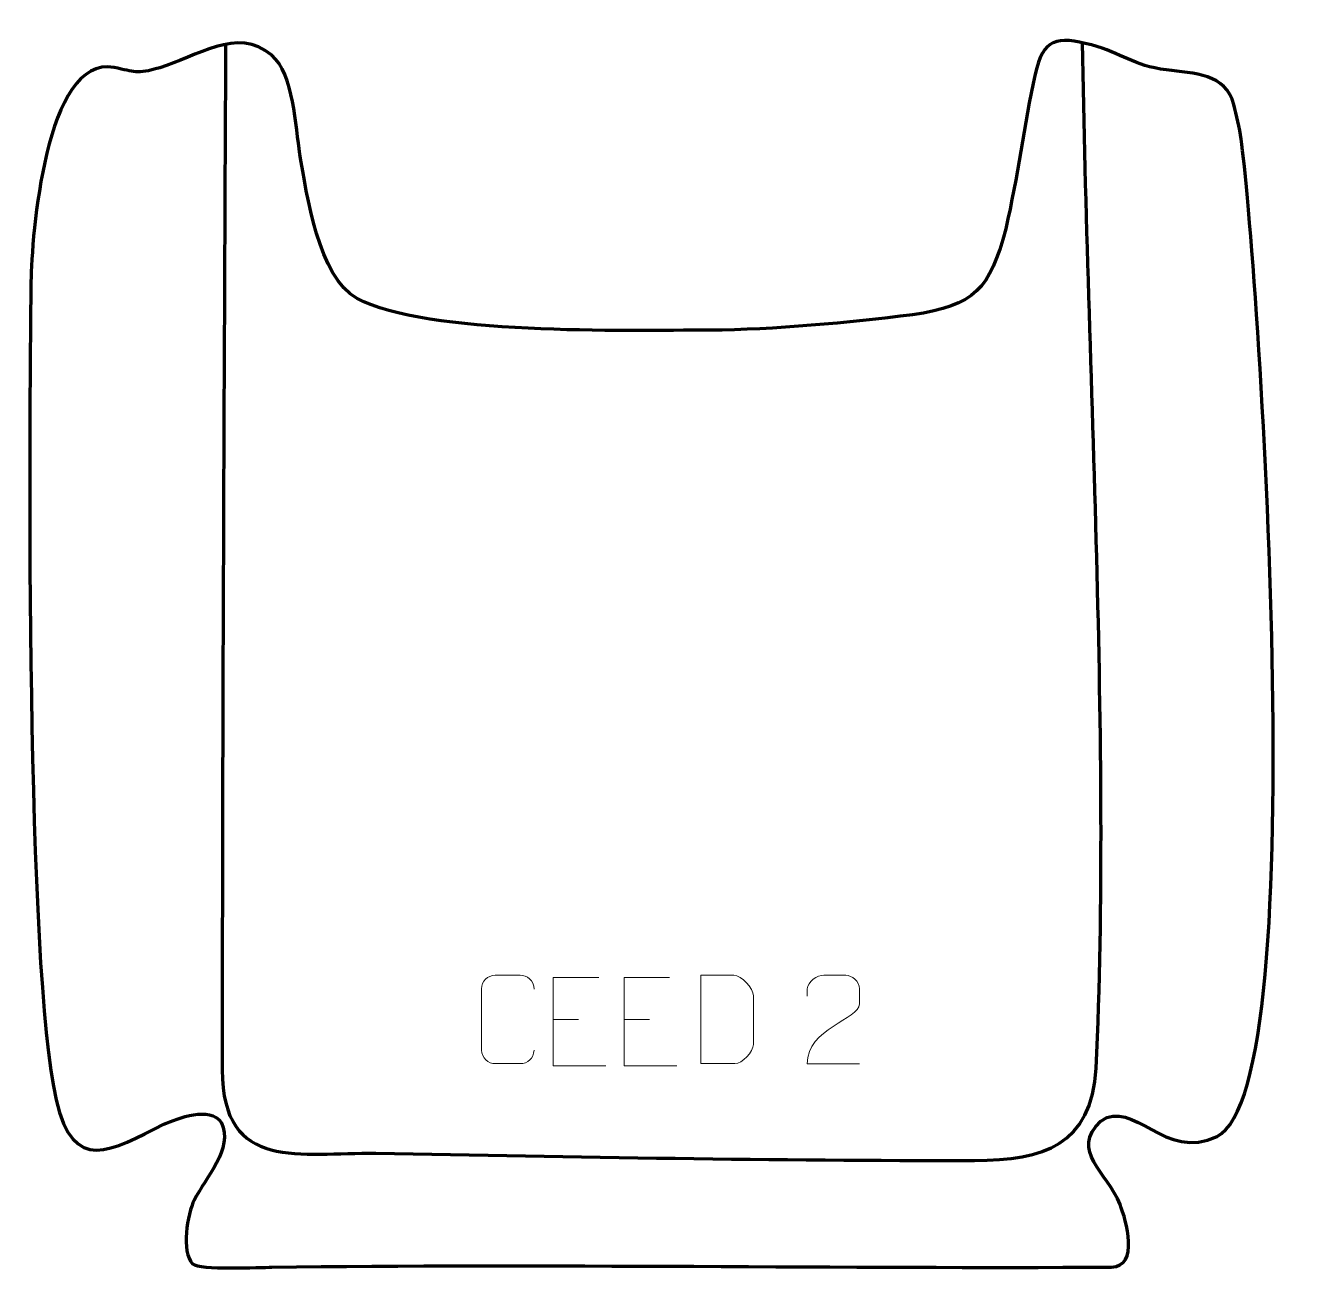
# Model space of a CAD drawing. Header units: millimetres. Extents: x -404 to -39, y 338 to 689.
import ezdxf

# ---------------------------------------------------------------- set-up
doc = ezdxf.new("R2010")
doc.units = ezdxf.units.MM
doc.header["$MEASUREMENT"] = 0
doc.layers.add('layer 2', color=7, linetype='Continuous')
doc.layers.add('layer 3', color=7, linetype='Continuous')

msp = doc.modelspace()

# ---------------------------------------------------------------- linework, layer by layer
at = {"layer": 'layer 2', "color": 140, "lineweight": 158}
msp.add_open_spline([(-347.2583, 683.6528), (-347.6741, 587.1338), (-348.1992, 490.6178), (-348.2013, 394.0973), (-348.2013, 394.0973), (-348.2019, 364.9546), (-325.894, 370.8797), (-304.7991, 370.5198), (-304.7991, 370.5198), (-248.6064, 369.5325), (-191.9587, 368.4269), (-135.7818, 368.5007), (-135.7818, 368.5007), (-116.151, 368.5323), (-102.8879, 372.6928), (-101.3887, 394.5981), (-101.3887, 394.5981), (-97.2582, 486.6919), (-103.8715, 590.8246), (-105.2343, 684.0648)], degree=3, knots=[0, 0, 0, 0, 0.16666667, 0.16666667, 0.16666667, 0.16666667, 0.33333333, 0.33333333, 0.33333333, 0.33333333, 0.5, 0.5, 0.5, 0.5, 0.66666667, 0.66666667, 0.66666667, 0.66666667, 1, 1, 1, 1], dxfattribs=at)
at = {"layer": 'layer 3', "color": 242, "lineweight": 158}
msp.add_open_spline([(-210.4438, 602.9329), (-192.2016, 603.0245), (-171.4972, 605.0769), (-153.3136, 607.2536), (-153.3136, 607.2536), (-135.6204, 609.8719), (-131.4319, 614.5014), (-126.9704, 631.5809), (-126.9704, 631.5809), (-123.4854, 646.2013), (-121.8802, 660.8344), (-118.6547, 675.2492), (-118.6547, 675.2492), (-116.4021, 685.3164), (-112.5214, 686.0552), (-102.7672, 683.4541), (-102.7672, 683.4541), (-94.0344, 681.1253), (-91.2195, 677.6374), (-81.5594, 676.4172), (-81.5594, 676.4172), (-73.8065, 675.4378), (-64.7436, 675.3481), (-62.5166, 666.6145), (-62.5166, 666.6145), (-61.7359, 663.553), (-60.9419, 660.1248), (-60.4844, 656.9033), (-60.4844, 656.9033), (-56.2854, 627.3377), (-39.0106, 389.2132), (-67.2872, 375.2739), (-67.2872, 375.2739), (-81.9789, 368.0314), (-90.9841, 386.2151), (-100.0935, 379.6268), (-100.0935, 379.6268), (-108.9194, 371.1851), (-98.291, 365.1995), (-94.6748, 356.0884), (-94.6748, 356.0884), (-92.8888, 351.5885), (-89.1782, 338.4422), (-97.1765, 338.3935), (-97.1765, 338.3935), (-168.536, 337.9584), (-260.9734, 339.408), (-334.1821, 338.3504), (-334.1821, 338.3504), (-337.349, 338.3047), (-354.7081, 337.5205), (-356.5791, 339.3343), (-356.5791, 339.3343), (-359.859, 342.5141), (-358.0165, 353.5734), (-356.1024, 357.324), (-356.1024, 357.324), (-352.9415, 363.518), (-344.9606, 371.852), (-348.4386, 379.1494), (-348.4386, 379.1494), (-351.5634, 384.0323), (-360.7695, 380.3944), (-364.6905, 378.7174), (-364.6905, 378.7174), (-379.659, 371.2466), (-390.2364, 364.4745), (-395.1009, 385.6436), (-395.1009, 385.6436), (-403.6563, 422.8745), (-402.8062, 575.8422), (-402.2154, 616.6444), (-402.2154, 616.6444), (-402.0364, 629.0066), (-398.2002, 680.8942), (-378.7268, 677.078), (-378.7268, 677.078), (-372.7803, 675.9126), (-372.6688, 675.0387), (-365.8318, 677.0313), (-365.8318, 677.0313), (-355.5896, 680.0161), (-343.9478, 688.864), (-334.207, 680.5831), (-334.207, 680.5831), (-328.0889, 675.3819), (-327.4437, 660.2586), (-326.2376, 652.5735), (-326.2376, 652.5735), (-324.3621, 641.4047), (-320.9321, 617.6379), (-310.1402, 611.9181), (-310.1402, 611.9181), (-290.3635, 601.4364), (-234.3813, 602.8756), (-210.4438, 602.9329)], degree=3, knots=[0, 0, 0, 0, 0.04, 0.04, 0.04, 0.04, 0.08, 0.08, 0.08, 0.08, 0.12, 0.12, 0.12, 0.12, 0.16, 0.16, 0.16, 0.16, 0.2, 0.2, 0.2, 0.2, 0.24, 0.24, 0.24, 0.24, 0.28, 0.28, 0.28, 0.28, 0.32, 0.32, 0.32, 0.32, 0.36, 0.36, 0.36, 0.36, 0.4, 0.4, 0.4, 0.4, 0.44, 0.44, 0.44, 0.44, 0.48, 0.48, 0.48, 0.48, 0.52, 0.52, 0.52, 0.52, 0.56, 0.56, 0.56, 0.56, 0.6, 0.6, 0.6, 0.6, 0.64, 0.64, 0.64, 0.64, 0.68, 0.68, 0.68, 0.68, 0.72, 0.72, 0.72, 0.72, 0.76, 0.76, 0.76, 0.76, 0.8, 0.8, 0.8, 0.8, 0.84, 0.84, 0.84, 0.84, 0.88, 0.88, 0.88, 0.88, 0.92, 0.92, 0.92, 0.92, 1, 1, 1, 1], dxfattribs=at)
at = {"layer": 'layer 3', "color": 250, "lineweight": 9}
for points, knots in [([(-260.1394, 399.6437), (-260.2792, 397.3203), (-261.9564, 395.8407), (-264.1041, 395.8299), (-264.1041, 395.8299), (-266.436, 395.8303), (-268.7679, 395.8303), (-271.0994, 395.8299), (-271.0994, 395.8299), (-273.0244, 395.7245), (-274.9965, 397.609), (-274.9853, 399.6263), (-274.9853, 399.6263), (-274.9849, 405.3964), (-274.9849, 411.1661), (-274.9853, 416.9354), (-274.9853, 416.9354), (-274.9811, 419.0735), (-273.2344, 420.7927), (-271.082, 420.7792), (-271.082, 420.7792), (-268.7563, 420.7792), (-266.4302, 420.7792), (-264.1041, 420.7792), (-264.1041, 420.7792), (-262.1575, 420.8147), (-260.1661, 419.3232), (-260.1394, 416.8856)], [0, 0, 0, 0, 0.125, 0.125, 0.125, 0.125, 0.25, 0.25, 0.25, 0.25, 0.375, 0.375, 0.375, 0.375, 0.5, 0.5, 0.5, 0.5, 0.625, 0.625, 0.625, 0.625, 0.75, 0.75, 0.75, 0.75, 1, 1, 1, 1]), ([(-241.8566, 420.1824), (-241.8566, 420.1824), (-254.7305, 420.1824), (-254.7305, 420.1824), (-254.7305, 420.1824), (-254.7305, 420.1824), (-254.7305, 395.2288), (-254.7305, 395.2288), (-254.7305, 395.2288), (-254.7305, 395.2288), (-239.8647, 395.2288), (-239.8647, 395.2288)], [0, 0, 0, 0, 0.25, 0.25, 0.25, 0.25, 0.5, 0.5, 0.5, 0.5, 1, 1, 1, 1]), ([(-221.8566, 420.1824), (-221.8566, 420.1824), (-234.7305, 420.1824), (-234.7305, 420.1824), (-234.7305, 420.1824), (-234.7305, 420.1824), (-234.7305, 395.2288), (-234.7305, 395.2288), (-234.7305, 395.2288), (-234.7305, 395.2288), (-219.8647, 395.2288), (-219.8647, 395.2288)], [0, 0, 0, 0, 0.25, 0.25, 0.25, 0.25, 0.5, 0.5, 0.5, 0.5, 1, 1, 1, 1]), ([(-213.0353, 395.8558), (-210.7035, 395.8562), (-205.7533, 395.8322), (-203.4218, 395.8319), (-203.4218, 395.8319), (-201.4968, 395.7265), (-198.1782, 399.2681), (-198.1894, 401.2854), (-198.1894, 401.2854), (-198.1898, 407.0555), (-198.1898, 409.2252), (-198.1894, 414.9945), (-198.1894, 414.9945), (-198.1937, 417.1326), (-201.5682, 420.7927), (-203.7206, 420.7792), (-203.7206, 420.7792), (-206.0463, 420.7792), (-210.7706, 420.7792), (-213.0967, 420.7792), (-213.0967, 420.7792), (-213.0963, 415.0323), (-213.035, 401.6031), (-213.0353, 395.8558)], [0, 0, 0, 0, 0.14285714, 0.14285714, 0.14285714, 0.14285714, 0.28571429, 0.28571429, 0.28571429, 0.28571429, 0.42857143, 0.42857143, 0.42857143, 0.42857143, 0.57142857, 0.57142857, 0.57142857, 0.57142857, 0.71428571, 0.71428571, 0.71428571, 0.71428571, 1, 1, 1, 1]), ([(-168.2716, 395.8173), (-173.186, 395.8176), (-178.1004, 395.8176), (-183.0145, 395.8173), (-183.0145, 395.8173), (-183.0145, 405.7496), (-168.3635, 408.3908), (-168.2716, 412.7011), (-168.2716, 412.7011), (-168.2719, 414.1252), (-168.2719, 415.5489), (-168.2716, 416.9722), (-168.2716, 416.9722), (-168.2885, 419.0493), (-170.4113, 420.7741), (-172.0823, 420.7914), (-172.0823, 420.7914), (-174.1555, 420.791), (-176.2284, 420.791), (-178.3008, 420.7914), (-178.3008, 420.7914), (-180.1229, 420.8079), (-182.9476, 419.0158), (-183.0145, 416.9222), (-183.0145, 416.9222), (-183.0145, 416.9222), (-183.0145, 414.8674), (-183.0145, 414.8674)], [0, 0, 0, 0, 0.125, 0.125, 0.125, 0.125, 0.25, 0.25, 0.25, 0.25, 0.375, 0.375, 0.375, 0.375, 0.5, 0.5, 0.5, 0.5, 0.625, 0.625, 0.625, 0.625, 0.75, 0.75, 0.75, 0.75, 1, 1, 1, 1])]:
    msp.add_open_spline(points, degree=3, knots=knots, dxfattribs=at)
for points in [[(-254.7305, 408.3027), (-254.7305, 408.3027), (-247.5624, 408.3027), (-247.5624, 408.3027)], [(-234.7305, 408.3027), (-234.7305, 408.3027), (-227.5624, 408.3027), (-227.5624, 408.3027)]]:
    msp.add_open_spline(points, degree=3, dxfattribs=at)

doc.saveas('drawing.dxf')
